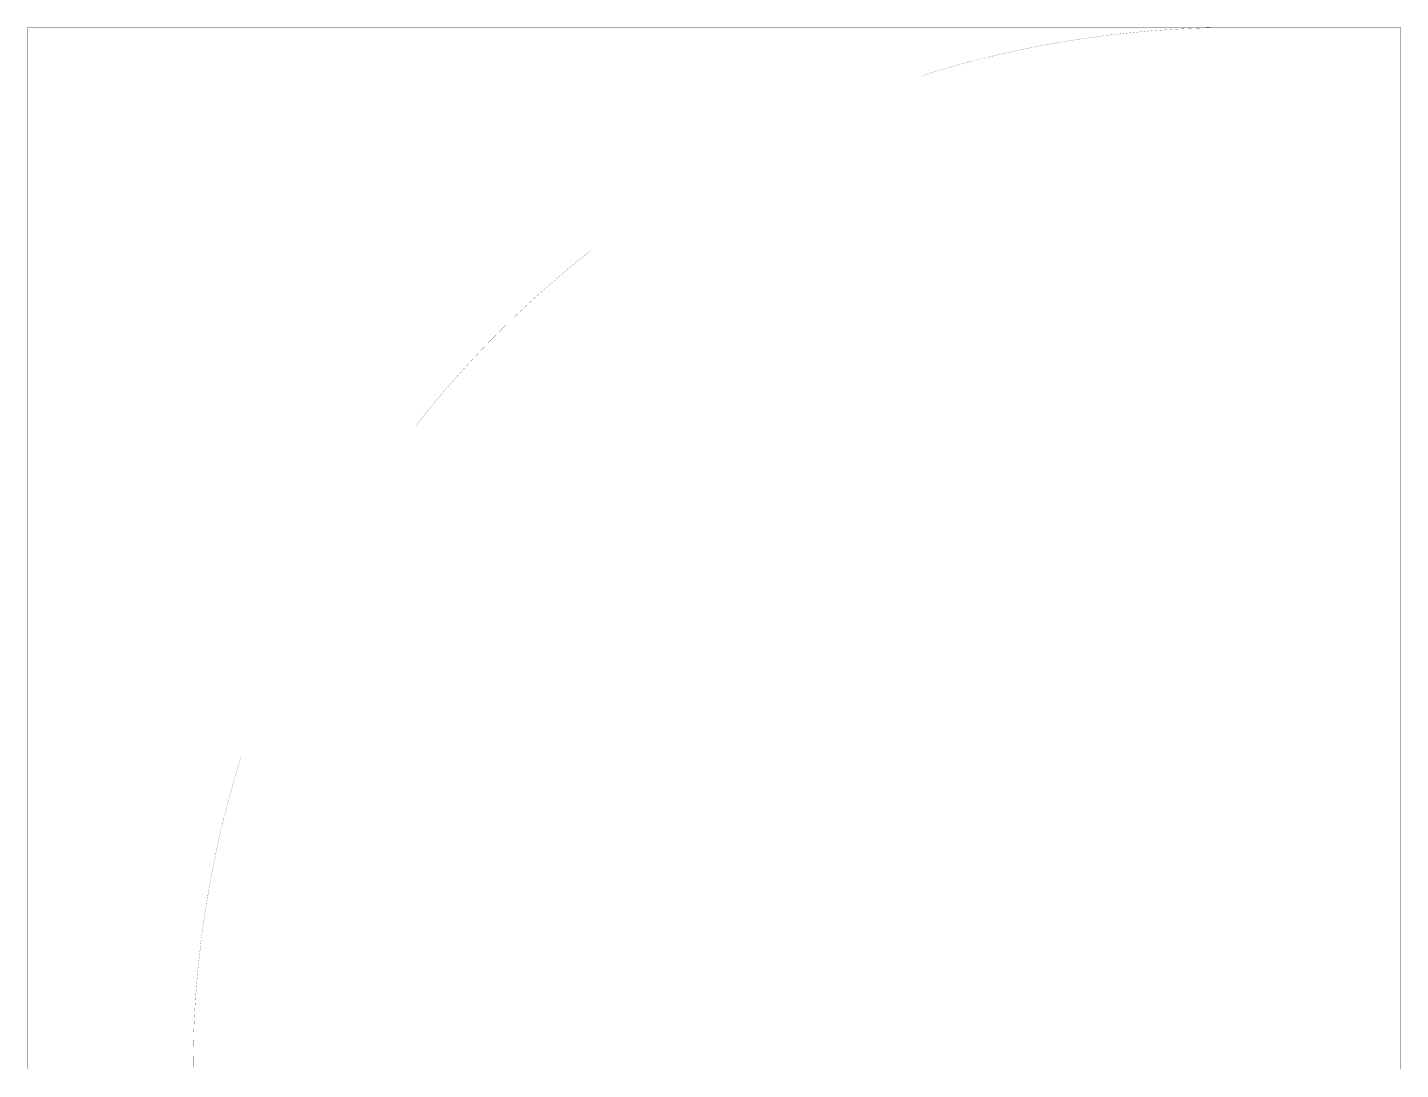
# Model space of a CAD drawing. Extents: x 0.1 to 11, y 0 to 8.3.
import ezdxf

# ---------------------------------------------------------------- set-up
doc = ezdxf.new("R2010")
doc.units = 0
doc.layers.get('0').update_dxf_attribs({"linetype": 'CONTINUOUS'})

msp = doc.modelspace()

# ---------------------------------------------------------------- linework, layer by layer
at = {"color": 102, "const_width": 0.00103}
msp.add_lwpolyline([(0.095, 0.024), (0.095, 8.31), (11.016, 8.31), (11.016, 0.024), (0.095, 0.024)], close=True, dxfattribs=at)
msp.add_lwpolyline([(0.095, 0.024), (0.095, 8.31), (11.016, 8.31), (11.016, 0.024), (0.095, 0.024)], close=True, dxfattribs=at)
at = {"color": 1, "const_width": 0.00103}
for points in [[(9.699, 8.31), (9.603, 8.309), (9.507, 8.308), (9.412, 8.305), (9.316, 8.301), (9.22, 8.296), (9.125, 8.29), (9.029, 8.283), (8.934, 8.274), (8.839, 8.265), (8.744, 8.255), (8.649, 8.243), (8.554, 8.23), (8.459, 8.217), (8.365, 8.202), (8.27, 8.186), (8.176, 8.169), (8.082, 8.151), (7.988, 8.131), (7.895, 8.111), (7.802, 8.09), (7.708, 8.067), (7.616, 8.044), (7.523, 8.019), (7.431, 7.993), (7.339, 7.967), (7.247, 7.939), (7.207, 7.926)], [(4.583, 6.542), (4.554, 6.519), (4.479, 6.459), (4.405, 6.398), (4.332, 6.337), (4.259, 6.274), (4.187, 6.211), (4.116, 6.147), (4.046, 6.082), (3.976, 6.017), (3.908, 5.95), (3.839, 5.883), (3.772, 5.815), (3.706, 5.746), (3.64, 5.676), (3.575, 5.606), (3.511, 5.535), (3.448, 5.463), (3.385, 5.39), (3.324, 5.317), (3.263, 5.243), (3.203, 5.168), (3.18, 5.139)], [(1.796, 2.515), (1.783, 2.475), (1.756, 2.383), (1.729, 2.291), (1.703, 2.199), (1.679, 2.107), (1.655, 2.014), (1.632, 1.921), (1.611, 1.827), (1.591, 1.734), (1.572, 1.64), (1.554, 1.546), (1.537, 1.452), (1.521, 1.358), (1.506, 1.263), (1.492, 1.168), (1.479, 1.073), (1.468, 0.978), (1.457, 0.883), (1.448, 0.788), (1.44, 0.693), (1.432, 0.597), (1.426, 0.502), (1.421, 0.406), (1.417, 0.311), (1.415, 0.215), (1.413, 0.119), (1.412, 0.024)]]:
    msp.add_lwpolyline(points, dxfattribs=at)
at = {"color": 142, "const_width": 0.00103}
msp.add_lwpolyline([(9.699, 0.024), (9.699, 8.31)], dxfattribs=at)
at = {"color": 2, "const_width": 0.00103}
msp.add_lwpolyline([(1.412, 0.024), (9.699, 0.024)], dxfattribs=at)

doc.saveas('drawing.dxf')
